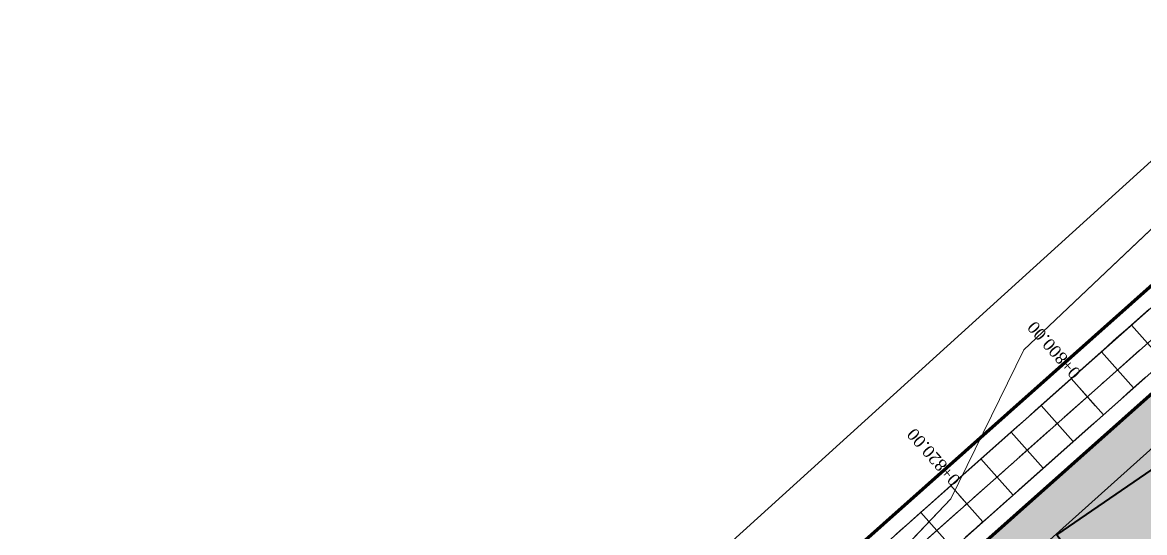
# Model space of a CAD drawing. Header units: metres. Extents: x 478603 to 489313, y 4282657 to 4289463.
# Drawn here: x 479229.6 to 479368.9, y 4287699.8 to 4287763.1 of the extents above; entities that cross this region are included whole.
import ezdxf

# ---------------------------------------------------------------- set-up
doc = ezdxf.new("R2010")
doc.units = ezdxf.units.M
for name, color, linetype, lineweight in [('ADAKENARI', 18, 'Continuous', 0), ('EKS', 5, 'Continuous', 0), ('EKSENLER', 3, 'Continuous', 0), ('EYLUL_REV', 8, 'Continuous', 0), ('HAT_HIZLI_TREN', 18, 'Continuous', 0), ('KALDIRIM', 11, 'Continuous', 0), ('KDA', 150, 'Continuous', 20), ('KDO', 150, 'Continuous', 20), ('KYA', 1, 'Continuous', 20), ('KYO', 1, 'Continuous', 20), ('PARSEL_ALAN', 254, 'Continuous', 0), ('PARSEL_SERA_ALAN', 9, 'Continuous', 40), ('PL_ALİNMAN', 1, 'Continuous', 0), ('PL_ENKESIT', 1, 'Continuous', 0), ('PL_KM', 4, 'Continuous', 0), ('PL_KMYAZI', 30, 'Continuous', 0), ('SEV_YKA_KDA', 3, 'Continuous', 0), ('SEV_YKO_KDO', 3, 'Continuous', 0), ('SNR_PLANONAMAA', 233, 'Continuous', 0), ('SNR_YAPIYAK', 18, 'Continuous', 0), ('YKA', 33, 'Continuous', 0), ('YKO', 33, 'Continuous', 0)]:
    doc.layers.add(name, color=color, linetype=linetype, lineweight=lineweight)
doc.styles.get("Standard").update_dxf_attribs({"font": 'times.ttf'})

msp = doc.modelspace()

# ---------------------------------------------------------------- hatches: boundary and pattern name
at = {"layer": 'PARSEL_ALAN'}
msp.add_hatch(color=256, dxfattribs=at).paths.add_polyline_path([(479429.65, 4287416.69), (479371.07, 4287452.6), (479351.64, 4287464.65), (479322.49, 4287488.72), (479283.68, 4287509.41), (479286.76, 4287515.02), (479229.63, 4287540.63), (479270.39, 4287599.96), (479278.04, 4287634.83), (479388.45, 4287733.64), (479502.7, 4287618.71), (479572.02, 4287670.37), (479621.96, 4287651.52), (479656.56, 4287644.88), (479582.18, 4287593.92), (479604.78, 4287560.92), (479505.79, 4287493.1), (479517.09, 4287476.6)])
at = {"layer": 'PARSEL_SERA_ALAN'}
msp.add_hatch(color=256, dxfattribs=at).paths.add_polyline_path([(479587.66, 4287647.38), (479595.91, 4287653.03), (479601.34, 4287645.11), (479609.59, 4287650.77), (479615.01, 4287642.85), (479619.14, 4287645.67), (479624.56, 4287637.75), (479570.94, 4287601.01), (479592.65, 4287569.34), (479493.65, 4287501.51), (479509.93, 4287477.75), (479431.56, 4287424.06), (479426.13, 4287431.98), (479422.01, 4287429.16), (479416.58, 4287437.07), (479412.46, 4287434.25), (479407.03, 4287442.17), (479402.91, 4287439.34), (479392.05, 4287455.18), (479387.93, 4287452.36), (479382.5, 4287460.28), (479378.38, 4287457.45), (479372.95, 4287465.37), (479368.83, 4287462.54), (479363.4, 4287470.46), (479359.28, 4287467.64), (479353.85, 4287475.56), (479349.73, 4287472.73), (479338.87, 4287488.57), (479334.75, 4287485.74), (479323.9, 4287501.58), (479319.77, 4287498.76), (479314.35, 4287506.68), (479310.22, 4287503.85), (479304.8, 4287511.77), (479300.67, 4287508.94), (479289.82, 4287524.78), (479285.7, 4287521.96), (479280.27, 4287529.88), (479276.14, 4287527.05), (479270.72, 4287534.97), (479266.59, 4287532.14), (479261.17, 4287540.06), (479257.04, 4287537.24), (479251.62, 4287545.16), (479246.19, 4287553.08), (479266.82, 4287567.21), (479261.39, 4287575.13), (479282.01, 4287589.26), (479276.59, 4287597.18), (479284.84, 4287602.83), (479279.41, 4287610.75), (479287.66, 4287616.4), (479282.24, 4287624.32), (479311.11, 4287644.1), (479305.68, 4287652.02), (479363.43, 4287691.58), (479358, 4287699.5), (479391, 4287722.11), (479407.28, 4287698.35), (479411.41, 4287701.18), (479422.26, 4287685.34), (479426.38, 4287688.17), (479442.66, 4287664.41), (479446.78, 4287667.23), (479463.06, 4287643.47), (479467.19, 4287646.3), (479483.46, 4287622.54), (479487.59, 4287625.37), (479498.44, 4287609.53), (479576.81, 4287663.22)])

# ---------------------------------------------------------------- linework, layer by layer
at = {"layer": 'ADAKENARI', "lineweight": 100}
for p, q in [((479381.72, 4287741.04), (479280.91, 4287651.45)), ((479287.7, 4287644.1), (479388.45, 4287733.64))]:
    msp.add_line(p, q, dxfattribs=at)
at = {"layer": 'EKS'}
for p in [(479365.52, 4287719.95, 903.13), (479361.79, 4287716.63, 903.09), (479358.05, 4287713.31, 903.04), (479354.31, 4287709.99, 902.99), (479350.57, 4287706.67, 902.94), (479346.84, 4287703.35, 902.89), (479343.1, 4287700.02, 902.84)]:
    msp.add_point(p, dxfattribs=at)
at = {"layer": 'EKSENLER'}
msp.add_line((479284.31, 4287647.78), (479385.09, 4287737.34), dxfattribs=at)
at = {"layer": 'EYLUL_REV'}
msp.add_polyline3d([(479396.81, 4287763.06, 0), (479353.92, 4287722.46, 0), (479344.84, 4287703.94, 0), (479334.32, 4287692.88, 0), (479327.35, 4287687.73, 0), (479322.65, 4287685.28, 0), (479308.9, 4287679.1, 0), (479281.66, 4287651.32, 0), (479270.39, 4287599.96, 0), (479229.63, 4287540.63, 0)], dxfattribs=at)
at = {"layer": 'HAT_HIZLI_TREN'}
msp.add_line((479379.12, 4287754.41, 119.22), (479238.15, 4287626.61, 119.22), dxfattribs=at)
at = {"layer": 'KALDIRIM'}
for p, q in [((479383.07, 4287739.56), (479282.27, 4287649.98)), ((479286.34, 4287645.57), (479387.11, 4287735.12))]:
    msp.add_line(p, q, dxfattribs=at)
at = {"layer": 'KDA'}
msp.add_polyline3d([(479369.5, 4287727.52, 902.75), (479368.75, 4287726.86, 902.75), (479368, 4287726.19, 902.75), (479367.26, 4287725.53, 902.75), (479366.51, 4287724.87, 902.75), (479365.76, 4287724.2, 902.75), (479365.01, 4287723.54, 902.74), (479364.27, 4287722.87, 902.74), (479363.52, 4287722.21, 902.74), (479362.77, 4287721.54, 902.74), (479362.03, 4287720.88, 902.74), (479361.28, 4287720.21, 902.74), (479360.53, 4287719.55, 902.74), (479359.78, 4287718.88, 902.74), (479359.04, 4287718.22, 902.74), (479358.29, 4287717.56, 902.74), (479357.54, 4287716.89, 902.74), (479356.8, 4287716.23, 902.74), (479356.05, 4287715.56, 902.74), (479355.3, 4287714.9, 902.74), (479354.55, 4287714.23, 902.73), (479353.81, 4287713.57, 902.73), (479353.06, 4287712.9, 902.73), (479352.31, 4287712.24, 902.73), (479351.56, 4287711.57, 902.73), (479350.82, 4287710.91, 902.73), (479350.07, 4287710.24, 902.73), (479349.32, 4287709.58, 902.73), (479348.58, 4287708.91, 902.73), (479347.84, 4287708.26, 902.73), (479347.1, 4287707.6, 902.73), (479346.35, 4287706.94, 902.73), (479345.61, 4287706.27, 902.72), (479344.84, 4287705.59, 902.72), (479344.04, 4287704.88, 902.72), (479343.24, 4287704.17, 902.72), (479342.44, 4287703.46, 902.71), (479341.7, 4287702.8, 902.71), (479341.1, 4287702.27, 902.71), (479340.78, 4287701.98, 902.73), (479340.6, 4287701.82, 902.74), (479340.47, 4287701.7, 902.75), (479340.37, 4287701.61, 902.76), (479340.27, 4287701.52, 902.77)], dxfattribs=at)
for p in [(479367.26, 4287725.53, 902.75), (479363.52, 4287722.21, 902.74), (479359.78, 4287718.88, 902.74), (479356.05, 4287715.56, 902.74), (479352.31, 4287712.24, 902.73), (479348.58, 4287708.91, 902.73), (479344.84, 4287705.59, 902.72), (479341.1, 4287702.27, 902.71)]:
    msp.add_point(p, dxfattribs=at)
at = {"layer": 'KDO'}
msp.add_polyline3d([(479369.01, 4287719.04, 902.85), (479368.27, 4287718.37, 902.84), (479367.52, 4287717.71, 902.83), (479366.77, 4287717.04, 902.82), (479366.02, 4287716.38, 902.81), (479365.28, 4287715.72, 902.8), (479364.53, 4287715.05, 902.8), (479363.78, 4287714.39, 902.79), (479363.03, 4287713.72, 902.78), (479362.29, 4287713.06, 902.78), (479361.54, 4287712.4, 902.77), (479360.79, 4287711.73, 902.77), (479360.04, 4287711.07, 902.76), (479359.29, 4287710.4, 902.76), (479358.55, 4287709.74, 902.76), (479357.8, 4287709.07, 902.76), (479357.05, 4287708.41, 902.76), (479356.31, 4287707.75, 902.76), (479355.57, 4287707.09, 902.76), (479354.83, 4287706.43, 902.76), (479354.09, 4287705.77, 902.76), (479353.34, 4287705.11, 902.76), (479352.57, 4287704.42, 902.76), (479351.76, 4287703.71, 902.76), (479350.94, 4287702.97, 902.75), (479350.13, 4287702.26, 902.75), (479349.39, 4287701.6, 902.75), (479348.83, 4287701.1, 902.75), (479348.61, 4287700.91, 902.79), (479348.57, 4287700.87, 902.8), (479348.6, 4287700.9, 902.81), (479348.65, 4287700.94, 902.82), (479348.71, 4287701, 902.83)], dxfattribs=at)
for p in [(479367.52, 4287717.71, 902.83), (479363.78, 4287714.39, 902.79), (479360.04, 4287711.07, 902.76), (479356.31, 4287707.75, 902.76), (479352.57, 4287704.42, 902.76), (479348.83, 4287701.1, 902.75)]:
    msp.add_point(p, dxfattribs=at)
at = {"layer": 'KYA'}
msp.add_polyline3d([(479340.27, 4287701.52, 902.77), (479339.7, 4287701.02, 902.75), (479339.14, 4287700.53, 902.74), (479338.57, 4287700.02, 902.73), (479337.99, 4287699.51, 902.71)], dxfattribs=at)
at = {"layer": 'KYO'}
msp.add_polyline3d([(479348.71, 4287701, 902.83), (479347.99, 4287700.35, 902.81), (479347.27, 4287699.71, 902.79)], dxfattribs=at)
at = {"layer": 'PARSEL_ALAN'}
for points in [[(479429.65, 4287416.69, 903.68), (479371.07, 4287452.6, 902.97), (479351.64, 4287464.65, 902.76), (479322.49, 4287488.72, 902.46), (479283.68, 4287509.41, 901.86), (479286.76, 4287515.02, 902.06), (479229.63, 4287540.63, 901.71), (479270.39, 4287599.96, 902.1), (479278.04, 4287634.83, 901.99), (479388.45, 4287733.64, 902.8), (479502.7, 4287618.71, 903.15), (479572.02, 4287670.37, 904.9), (479621.96, 4287651.52, 907.46), (479656.56, 4287644.88, 925.19), (479582.18, 4287593.92, 921.25), (479604.78, 4287560.92, 921.25), (479505.79, 4287493.1, 916), (479517.09, 4287476.6, 916), (479429.65, 4287416.69, 903.68)], [(479429.65, 4287416.69, 0), (479371.07, 4287452.6, 0), (479351.64, 4287464.65, 0), (479322.49, 4287488.72, 0), (479283.68, 4287509.41, 0), (479286.76, 4287515.02, 0), (479229.63, 4287540.63, 0), (479270.39, 4287599.96, 0), (479278.04, 4287634.83, 0), (479388.45, 4287733.64, 0), (479502.7, 4287618.71, 0), (479572.02, 4287670.37, 0), (479621.96, 4287651.52, 0), (479656.56, 4287644.88, 0), (479582.18, 4287593.92, 0), (479604.78, 4287560.92, 0), (479505.79, 4287493.1, 0), (479517.09, 4287476.6, 0), (479429.65, 4287416.69, 0)]]:
    msp.add_polyline3d(points, close=True, dxfattribs=at)
at = {"layer": 'PARSEL_SERA_ALAN'}
msp.add_polyline3d([(479282.01, 4287589.26, 0), (479276.59, 4287597.18, 0), (479284.84, 4287602.83, 0), (479279.41, 4287610.75, 0), (479287.66, 4287616.4, 0), (479282.24, 4287624.32, 0), (479311.11, 4287644.1, 0), (479305.68, 4287652.02, 0), (479363.43, 4287691.58, 0), (479358, 4287699.5, 0), (479391, 4287722.11, 0)], dxfattribs=at)
msp.add_polyline3d([(479282.01, 4287589.26, 0), (479276.59, 4287597.18, 0), (479284.84, 4287602.83, 0), (479279.41, 4287610.75, 0), (479287.66, 4287616.4, 0), (479282.24, 4287624.32, 0), (479311.11, 4287644.1, 0), (479305.68, 4287652.02, 0), (479363.43, 4287691.58, 0), (479358, 4287699.5, 0), (479391, 4287722.11, 0)], dxfattribs=at)
at = {"layer": 'PL_ALİNMAN'}
for p, q in [((479368.27, 4287722.39), (479364.53, 4287719.07)), ((479363.78, 4287718.41), (479363.41, 4287718.07)), ((479362.66, 4287717.41), (479358.93, 4287714.09)), ((479358.18, 4287713.42), (479357.8, 4287713.09)), ((479357.06, 4287712.43), (479353.32, 4287709.11)), ((479351.45, 4287707.45), (479347.71, 4287704.12)), ((479352.57, 4287708.44), (479352.2, 4287708.11)), ((479346.97, 4287703.46), (479346.59, 4287703.13)), ((479345.85, 4287702.46), (479342.11, 4287699.14))]:
    msp.add_line(p, q, dxfattribs=at)
at = {"layer": 'PL_ENKESIT'}
for points in [[(479371.26, 4287721.03, 902.87), (479371.25, 4287721.03, 903.12), (479369.26, 4287723.27, 903.18), (479367.27, 4287725.52, 903.12), (479367.26, 4287725.53, 902.75)], [(479367.52, 4287717.71, 902.83), (479367.52, 4287717.71, 903.07), (479365.52, 4287719.95, 903.13), (479363.53, 4287722.2, 903.07), (479363.52, 4287722.21, 902.74)], [(479363.78, 4287714.39, 902.79), (479363.78, 4287714.39, 903.03), (479361.79, 4287716.63, 903.09), (479359.79, 4287718.87, 903.03), (479359.78, 4287718.88, 902.74)], [(479360.04, 4287711.07, 902.76), (479360.04, 4287711.07, 902.98), (479358.05, 4287713.31, 903.04), (479356.06, 4287715.55, 902.98), (479356.05, 4287715.56, 902.74)], [(479356.31, 4287707.75, 902.76), (479356.3, 4287707.75, 902.93), (479354.31, 4287709.99, 902.99), (479352.32, 4287712.23, 902.93), (479352.31, 4287712.24, 902.73)], [(479352.57, 4287704.42, 902.76), (479352.57, 4287704.42, 902.88), (479350.57, 4287706.67, 902.94), (479348.58, 4287708.91, 902.88), (479348.58, 4287708.91, 902.73)], [(479348.83, 4287701.1, 902.75), (479348.83, 4287701.1, 902.83), (479346.84, 4287703.35, 902.89), (479344.84, 4287705.59, 902.83), (479344.84, 4287705.59, 902.72)], [(479345.1, 4287697.77, 902.74), (479345.1, 4287697.77, 902.73), (479345.09, 4287697.78, 902.78), (479343.1, 4287700.02, 902.84), (479341.11, 4287702.27, 902.78), (479341.1, 4287702.27, 902.71)]]:
    msp.add_polyline3d(points, dxfattribs=at)
at = {"layer": 'PL_KM'}
for p, q in [((479360.79, 4287717.75), (479362.78, 4287715.51)), ((479345.84, 4287704.47), (479347.83, 4287702.22))]:
    msp.add_line(p, q, dxfattribs=at)
at = {"layer": 'SEV_YKA_KDA'}
for p, q in [((479368.76, 4287726.84, 903.14), (479368.75, 4287726.86, 902.75)), ((479367.27, 4287725.52, 903.12), (479367.26, 4287725.52, 902.94)), ((479365.77, 4287724.19, 903.1), (479365.76, 4287724.2, 902.75)), ((479364.28, 4287722.86, 903.08), (479364.27, 4287722.87, 902.91)), ((479362.78, 4287721.53, 903.07), (479362.77, 4287721.54, 902.74)), ((479361.29, 4287720.2, 903.05), (479361.28, 4287720.21, 902.89)), ((479359.79, 4287718.87, 903.03), (479359.78, 4287718.88, 902.74)), ((479358.3, 4287717.55, 903.01), (479358.29, 4287717.55, 902.87)), ((479356.8, 4287716.22, 902.99), (479356.8, 4287716.23, 902.74)), ((479355.31, 4287714.89, 902.97), (479355.31, 4287714.89, 902.85)), ((479353.81, 4287713.56, 902.95), (479353.81, 4287713.57, 902.73)), ((479352.32, 4287712.23, 902.93), (479352.32, 4287712.23, 902.83)), ((479350.82, 4287710.9, 902.91), (479350.82, 4287710.91, 902.73)), ((479349.33, 4287709.57, 902.89), (479349.33, 4287709.58, 902.81)), ((479347.83, 4287708.25, 902.87), (479347.83, 4287708.25, 902.73)), ((479346.34, 4287706.92, 902.85), (479346.34, 4287706.92, 902.79)), ((479344.84, 4287705.59, 902.83), (479344.84, 4287705.59, 902.72)), ((479341.85, 4287702.93, 902.79), (479341.85, 4287702.93, 902.71)), ((479343.35, 4287704.26, 902.81), (479343.35, 4287704.26, 902.76))]:
    msp.add_line(p, q, dxfattribs=at)
at = {"layer": 'SEV_YKO_KDO'}
for p, q in [((479368.26, 4287718.37, 903.08), (479368.26, 4287718.37, 902.96)), ((479366.77, 4287717.05, 903.07), (479366.77, 4287717.04, 902.82)), ((479365.27, 4287715.72, 903.05), (479365.28, 4287715.72, 902.92)), ((479363.78, 4287714.39, 903.03), (479363.78, 4287714.39, 902.79)), ((479362.28, 4287713.06, 903.01), (479362.29, 4287713.06, 902.89)), ((479360.79, 4287711.73, 902.99), (479360.79, 4287711.73, 902.77)), ((479359.29, 4287710.4, 902.97), (479359.3, 4287710.4, 902.86)), ((479357.8, 4287709.07, 902.95), (479357.8, 4287709.07, 902.76)), ((479356.3, 4287707.75, 902.93), (479356.31, 4287707.75, 902.84)), ((479354.81, 4287706.42, 902.91), (479354.81, 4287706.42, 902.76)), ((479353.31, 4287705.09, 902.89), (479353.32, 4287705.09, 902.82)), ((479351.82, 4287703.76, 902.87), (479351.82, 4287703.76, 902.76)), ((479350.32, 4287702.43, 902.85), (479350.33, 4287702.43, 902.8))]:
    msp.add_line(p, q, dxfattribs=at)
at = {"layer": 'SNR_PLANONAMAA'}
for p, q in [((479353.92, 4287722.46, 942.48), (479396.81, 4287763.06, 942.48)), ((479344.84, 4287703.94, 942.48), (479353.92, 4287722.46, 942.48)), ((479334.32, 4287692.88, 942.48), (479344.84, 4287703.94, 942.48))]:
    msp.add_line(p, q, dxfattribs=at)
at = {"layer": 'SNR_YAPIYAK'}
msp.add_line((479282.58, 4287632.18, 903.68), (479388.25, 4287726.75, 903.68), dxfattribs=at)
at = {"layer": 'YKA'}
msp.add_polyline3d([(479369.51, 4287727.51, 903.15), (479368.76, 4287726.84, 903.14), (479368.02, 4287726.18, 903.13), (479367.27, 4287725.52, 903.12), (479366.52, 4287724.85, 903.11), (479365.77, 4287724.19, 903.1), (479365.03, 4287723.52, 903.09), (479364.28, 4287722.86, 903.08), (479363.53, 4287722.2, 903.07), (479362.78, 4287721.53, 903.07), (479362.04, 4287720.87, 903.06), (479361.29, 4287720.2, 903.05), (479360.54, 4287719.54, 903.04), (479359.79, 4287718.87, 903.03), (479359.05, 4287718.21, 903.02), (479358.3, 4287717.55, 903.01), (479357.55, 4287716.88, 903), (479356.8, 4287716.22, 902.99), (479356.06, 4287715.55, 902.98), (479355.31, 4287714.89, 902.97), (479354.56, 4287714.22, 902.96), (479353.81, 4287713.56, 902.95), (479353.07, 4287712.9, 902.94), (479352.32, 4287712.23, 902.93), (479351.57, 4287711.57, 902.92), (479350.82, 4287710.9, 902.91), (479350.07, 4287710.24, 902.9), (479349.33, 4287709.57, 902.89), (479348.58, 4287708.91, 902.88), (479347.84, 4287708.25, 902.87), (479347.1, 4287707.59, 902.86), (479346.36, 4287706.93, 902.85), (479345.61, 4287706.27, 902.84), (479344.84, 4287705.59, 902.83), (479344.05, 4287704.88, 902.82), (479343.24, 4287704.17, 902.81), (479342.45, 4287703.46, 902.8), (479341.71, 4287702.8, 902.79), (479341.11, 4287702.27, 902.78), (479340.77, 4287701.96, 902.77), (479340.57, 4287701.79, 902.77), (479340.43, 4287701.66, 902.77), (479340.32, 4287701.57, 902.77), (479340.27, 4287701.52, 902.77), (479340.29, 4287701.54, 902.77), (479340.35, 4287701.59, 902.77), (479340.4, 4287701.64, 902.77), (479340.41, 4287701.64, 902.77), (479340.27, 4287701.52, 902.77), (479339.86, 4287701.16, 902.76), (479339.3, 4287700.66, 902.75), (479338.69, 4287700.11, 902.75), (479338.04, 4287699.54, 902.74)], dxfattribs=at)
for p in [(479367.27, 4287725.52, 903.12), (479363.53, 4287722.2, 903.07), (479359.79, 4287718.87, 903.03), (479356.06, 4287715.55, 902.98), (479352.32, 4287712.23, 902.93), (479348.58, 4287708.91, 902.88), (479344.84, 4287705.59, 902.83), (479341.11, 4287702.27, 902.78)]:
    msp.add_point(p, dxfattribs=at)
at = {"layer": 'YKO'}
msp.add_polyline3d([(479369.01, 4287719.04, 903.09), (479368.26, 4287718.37, 903.08), (479367.52, 4287717.71, 903.07), (479366.77, 4287717.05, 903.07), (479366.02, 4287716.38, 903.06), (479365.27, 4287715.72, 903.05), (479364.53, 4287715.05, 903.04), (479363.78, 4287714.39, 903.03), (479363.03, 4287713.72, 903.02), (479362.28, 4287713.06, 903.01), (479361.54, 4287712.4, 903), (479360.79, 4287711.73, 902.99), (479360.04, 4287711.07, 902.98), (479359.29, 4287710.4, 902.97), (479358.55, 4287709.74, 902.96), (479357.8, 4287709.07, 902.95), (479357.05, 4287708.41, 902.94), (479356.3, 4287707.75, 902.93), (479355.56, 4287707.09, 902.92), (479354.83, 4287706.43, 902.91), (479354.09, 4287705.77, 902.9), (479353.34, 4287705.11, 902.89), (479352.57, 4287704.42, 902.88), (479351.76, 4287703.71, 902.87), (479350.94, 4287702.98, 902.86), (479350.13, 4287702.26, 902.85), (479349.39, 4287701.6, 902.84), (479348.83, 4287701.1, 902.83), (479348.61, 4287700.9, 902.83), (479348.57, 4287700.87, 902.83), (479348.59, 4287700.89, 902.83), (479348.65, 4287700.94, 902.83), (479348.71, 4287701, 902.83), (479348.79, 4287701.07, 902.83), (479348.87, 4287701.14, 902.83), (479348.92, 4287701.18, 902.83), (479348.91, 4287701.17, 902.83), (479348.71, 4287701, 902.83), (479348.18, 4287700.52, 902.82), (479347.46, 4287699.89, 902.81), (479346.68, 4287699.19, 902.8)], dxfattribs=at)
for p in [(479367.52, 4287717.71, 903.07), (479363.78, 4287714.39, 903.03), (479360.04, 4287711.07, 902.98), (479356.3, 4287707.75, 902.93), (479352.57, 4287704.42, 902.88), (479348.83, 4287701.1, 902.83)]:
    msp.add_point(p, dxfattribs=at)

# ---------------------------------------------------------------- texts
at = {"layer": 'PL_KMYAZI'}
for s, p in [('0+800.00', (479361.08, 4287719.68)), ('0+820.00', (479346.13, 4287706.4))]:
    msp.add_text(s, height=1.5, rotation=491.6273, dxfattribs=at).set_placement(p)

doc.saveas('drawing.dxf')
